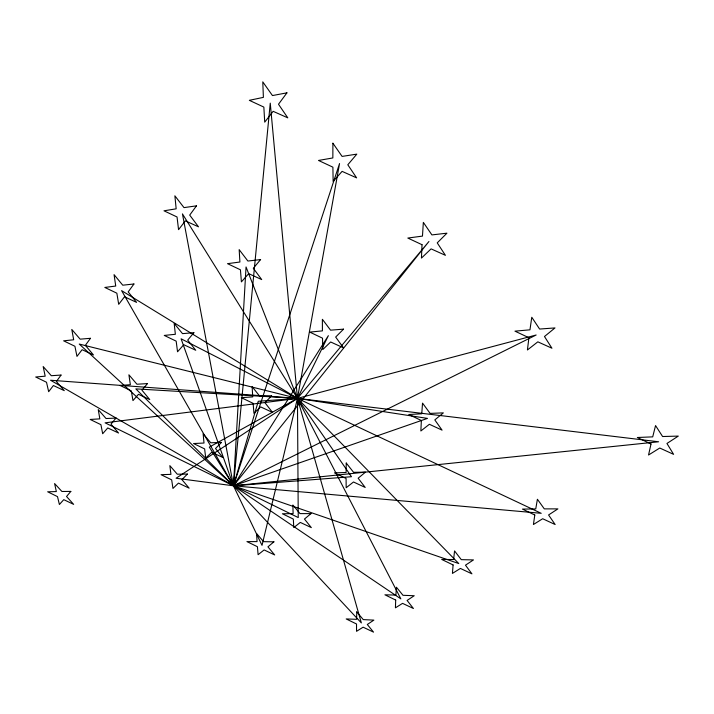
<?xml version="1.0" encoding="UTF-8"?>
<svg xmlns="http://www.w3.org/2000/svg" width="714" height="714" viewBox="0 0 714 714"><rect width="100%" height="100%" fill="white"/><g stroke="black" fill="none" stroke-linecap="round" stroke-linejoin="round"><path stroke-width="1.07" d="M233.46 485.797L246.044 266.965L297.461 398.376L361.355 622.92L233.46 485.797L135.812 388.88L297.461 398.376L658.594 441.779L233.46 485.797L176.063 478.246L297.461 398.376L428.935 241.511L233.46 485.797L262.02 545.362L297.461 398.376L339.543 163.551L233.46 485.797L400.849 598.859L297.461 398.376L182.445 213.888L233.46 485.797L458.772 563.551L297.461 398.376L121.603 290.634L233.46 485.797L541.212 513.312L297.461 398.376L181.097 338.793L233.46 485.797L351.475 476.711L297.461 398.376L270.258 103.137L233.46 485.797L50.551 380.25L297.461 398.376L427.472 418.395L233.46 485.797L79.245 344.059L297.461 398.376L536.152 335L233.46 485.797L209.318 447.107L297.461 398.376L328.36 335.669L233.46 485.797L258.281 401.268L297.461 398.376L298.238 517.561L105.101 422.84L297.461 398.376M332.902 143.228L332.849 157.937L318.515 160.454L332.902 167.174L333.135 181.49L342.095 171.369L356.607 177.866L347.807 164.773L356.822 154.126L342.086 156.411L332.902 143.228M346.245 463.047L346.103 472.507L334.482 472.864L346.085 478.46L346.174 487.751L353.501 481.986L365.202 487.439L358.151 478.219L365.479 472.15L353.582 472.329L346.245 463.047M356.777 611.898L356.581 619.315L346.201 618.94L356.527 624L356.536 631.319L363.114 627.187L373.529 632.131L367.299 624.482L373.859 620.127L363.256 619.6L356.777 611.898M395.69 600.063L395.431 607.828L402.562 603.366L413.424 608.498L407.096 600.447L414.218 595.735L402.991 595.298L396.395 587.185L395.922 595.083L384.926 594.807L395.69 600.063M422.019 244.706L421.447 258.084L431.086 248.874L445.411 255.317L437.236 242.867L446.946 233.175L431.908 234.915L423.348 222.375L422.474 236.093L407.828 238.057L422.019 244.706M421.358 420.519L420.858 430.979L429.382 424.286L442.064 430.131L434.817 419.912L443.376 412.87L430.105 413.397L422.527 403.107L421.76 413.79L408.792 414.513L421.358 420.519M453.104 564.952L452.426 573.413L460.396 568.433L471.918 573.833L465.474 565.176L473.462 559.919L461.28 559.651L454.55 550.922L453.622 559.526L441.698 559.428L453.104 564.952M528.913 337.722L527.423 349.985L537.829 341.836L551.931 348.218L544.479 336.517L554.983 327.931L539.614 329.047L531.778 317.248L529.958 329.823L514.964 331.153L528.913 337.722M534.795 515.017L533.429 524.513L542.676 518.739L555.144 524.522L548.575 514.972L557.884 508.886L544.3 508.877L537.401 499.247L535.75 508.93L522.461 509.1L534.795 515.017M651.016 443.965L648.544 455.014L659.763 448.026L673.597 454.336L666.947 443.465L678.3 436.093L662.592 436.522L655.559 425.562L652.712 436.861L637.361 437.495L651.016 443.965M61.047 375.064L56.388 381.526L64.26 390.638L53.398 385.533L48.668 391.7L46.508 382.249L35.7 377.001L45.187 376.18L43.179 366.55L51.301 375.707L61.047 375.064M90.473 338.302L85.377 345.326L93.472 354.983L82.119 349.69L76.969 356.402L74.925 346.281L63.626 340.828L73.676 339.775L71.793 329.457L80.146 339.168L90.473 338.302M133.946 283.985L128.19 291.892L136.588 302.37L124.504 296.801L118.703 304.334L116.846 293.195L104.842 287.447L115.73 286.037L114.07 274.658L122.754 285.198L133.946 283.985M196.493 205.837L189.701 215.101L198.492 226.82L185.372 220.849L178.554 229.667L177.045 216.985L164.006 210.808L176.162 208.818L174.876 195.823L183.998 207.622L196.493 205.837M286.939 92.838L278.496 104.244L287.787 117.846L273.132 111.322L264.716 122.165L263.85 107.091L249.311 100.326L263.386 97.372L262.779 81.869L272.462 95.56L286.939 92.838M115.971 418.092L110.965 424.17L118.533 433.014L107.752 427.945L102.673 433.737L100.915 424.669L90.187 419.457L99.844 418.859L98.246 409.631L106.065 418.529L115.971 418.092M147.441 383.605L141.97 390.21L149.744 399.572L138.48 394.306L132.956 400.599L131.331 390.906L120.13 385.489L130.359 384.685L128.913 374.814L136.945 384.23L147.441 383.605M193.887 332.697L187.711 340.114L195.743 350.262L183.766 344.719L177.545 351.788L176.171 341.14L164.265 335.428L175.358 334.295L174.171 323.424L182.507 333.634L193.887 332.697M260.592 259.593L253.318 268.259L261.699 279.576L248.686 273.641L241.403 281.887L240.439 269.803L227.525 263.671L239.904 262.02L239.172 249.641L247.883 261.029L260.592 259.593M70.829 491.411L66.536 496.498L73.649 504.361L63.769 499.657L59.396 504.503L57.504 496.623L47.668 491.794L56.344 491.571L54.594 483.565L61.931 491.482L70.829 491.411M187.407 474.06L181.945 479.638L189.139 488.153L178.455 483.11L172.949 488.43L171.681 479.862L161.069 474.685L170.941 474.364L169.852 465.653L177.295 474.212L187.407 474.06M221.456 442.457L215.503 448.517L222.857 457.504L211.71 452.274L205.721 458.049L204.632 448.901L193.556 443.537L204.008 443.037L203.124 433.728L210.737 442.778L221.456 442.457M271.632 395.886L264.921 402.678L272.507 412.406L260.655 406.9L253.925 413.361L253.14 403.348L241.368 397.68L252.711 396.904L252.14 386.685L260.012 396.475L271.632 395.886M343.541 329.145L335.669 337.07L343.523 347.879L330.662 341.979L322.808 349.521L322.514 338.177L309.76 332.099L322.416 330.877L322.371 319.283L330.564 330.163L343.541 329.145M273.917 541.828L267.937 546.835L274.676 554.939L264.118 549.941L258.093 554.698L257.424 546.719L246.946 541.605L257.058 541.605L256.585 533.51L263.573 541.667L273.917 541.828M310.974 513.634L304.459 519.06L311.331 527.61L300.308 522.416L293.784 527.575L293.329 519.078L282.396 513.768L293.115 513.634L292.874 504.994L300.005 513.598L310.974 513.634"/></g></svg>
